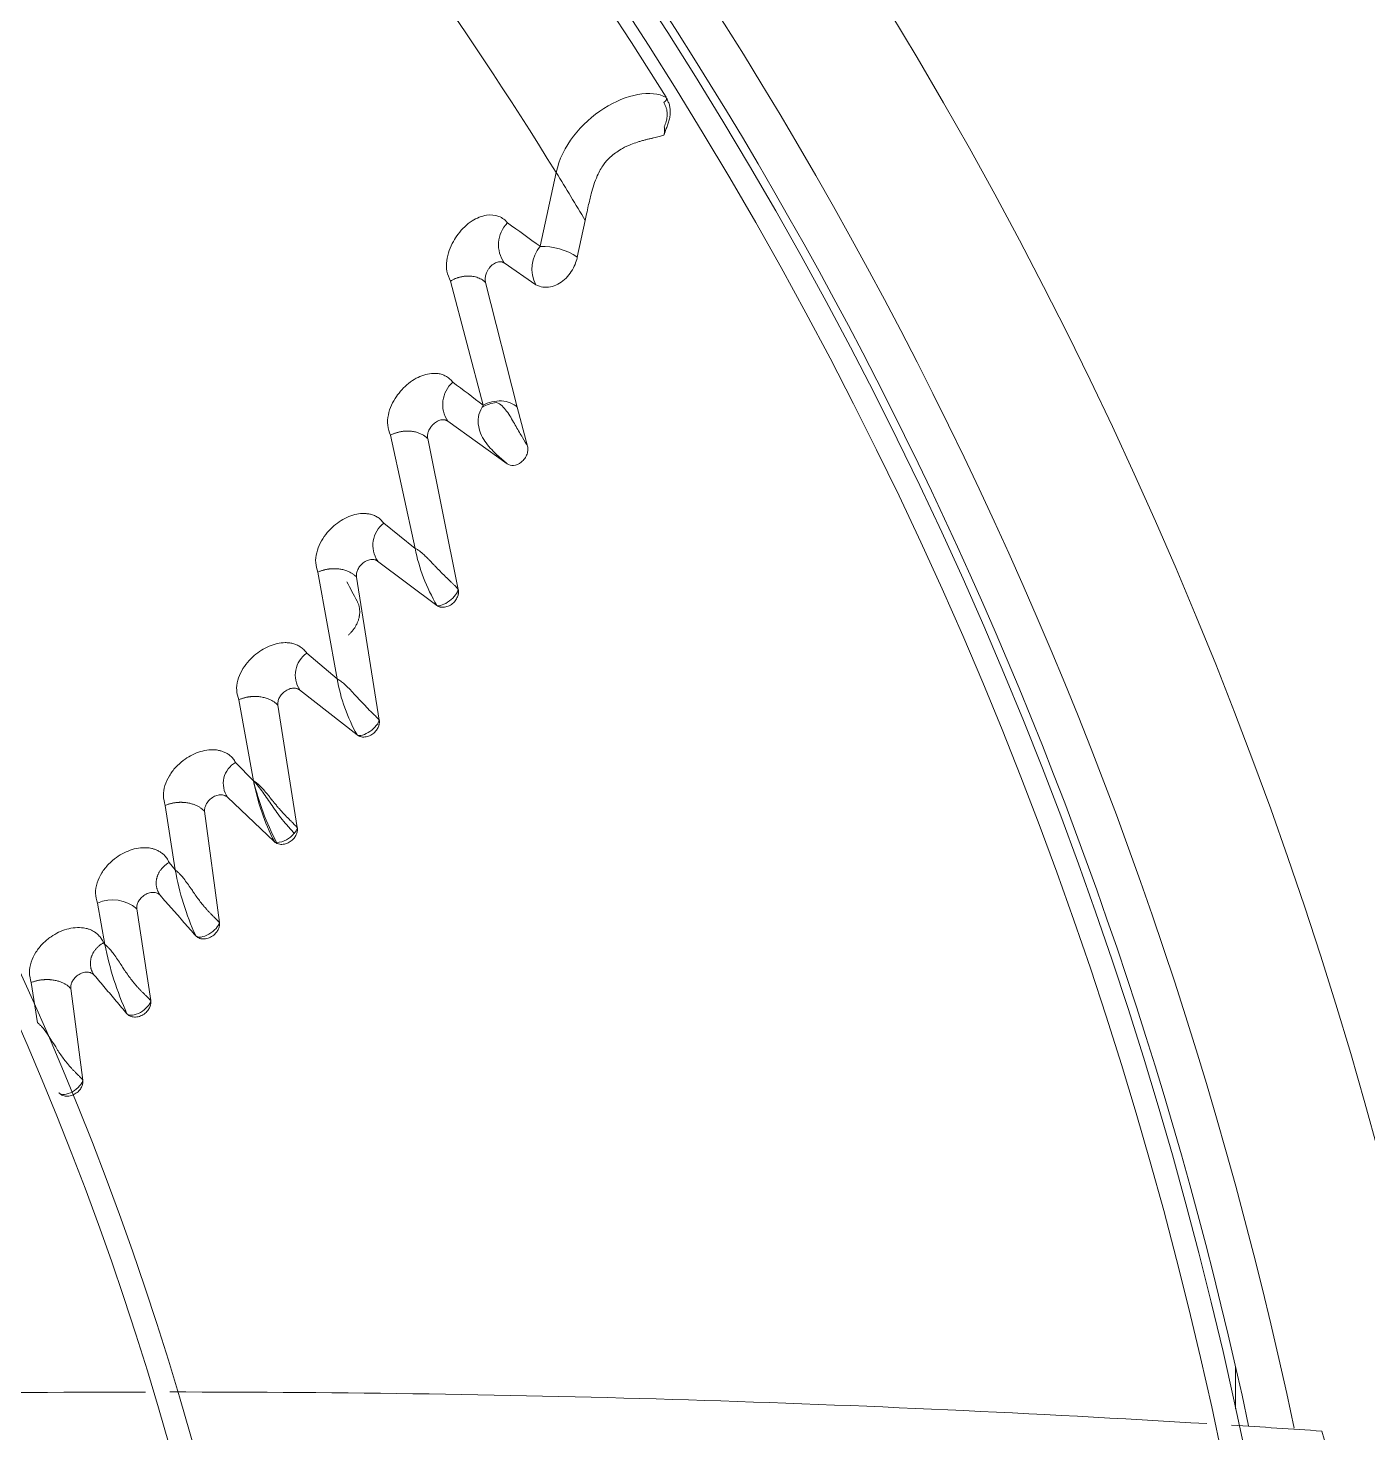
# Model space of a CAD drawing. Header units: millimetres. Extents: x 113490 to 142599, y -20467 to 115.
# Drawn here: x 131611.6 to 131756, y -10194.2 to -10042.9 of the extents above; entities that cross this region are included whole.
import ezdxf

# ---------------------------------------------------------------- set-up
doc = ezdxf.new("R2010")
doc.units = ezdxf.units.MM
doc.layers.add('DV3_0', color=7, linetype='Continuous')

msp = doc.modelspace()

# ---------------------------------------------------------------- linework, layer by layer
at = {"layer": 'DV3_0', "color": 7, "linetype": 'Continuous', "lineweight": 15}
for p, q in [((131680.14, -10054.41), (131680.13, -10054.42)), ((131668.53, -10058.47), (131666.79, -10066.41)), ((131671.66, -10063.62), (131670.81, -10067.56)), ((131666.34, -10070.56), (131662.94, -10068.2)), ((131657.13, -10070.15), (131660.65, -10083.53)), ((131660.92, -10070.31), (131664.33, -10083.74)), ((131660.65, -10083.53), (131660.56, -10083.73)), ((131664.33, -10083.74), (131665.44, -10087.93)), ((131663.26, -10089.84), (131656.86, -10085.25)), ((131650.68, -10086.76), (131653.32, -10098.95)), ((131654.69, -10087.13), (131657.98, -10103.37)), ((131653.32, -10098.95), (131649.96, -10096.25)), ((131655.68, -10105.1), (131649.29, -10100.32)), ((131642.86, -10101.51), (131644.93, -10113.02)), ((131647.02, -10102.05), (131649.46, -10117.45)), ((131644.93, -10113.02), (131641.65, -10110.24)), ((131647.08, -10119.05), (131640.89, -10114.2)), ((131634.34, -10115.26), (131635.92, -10123.99)), ((131638.54, -10115.85), (131640.63, -10129.04)), ((131635.92, -10123.99), (131633.98, -10122.01)), ((131626.41, -10126.64), (131627.48, -10133.6)), ((131638.16, -10130.55), (131633.1, -10125.76)), ((131630.65, -10127.28), (131632.24, -10139.27)), ((131627.48, -10133.6), (131626.82, -10132.79)), ((131619.12, -10137.18), (131619.9, -10141.63)), ((131623.34, -10137.79), (131624.84, -10147.68)), ((131619.9, -10141.63), (131619.76, -10141.44)), ((131611.97, -10145.72), (131612.65, -10150.06)), ((131616.22, -10146.37), (131617.53, -10156.23)), ((131741.73, -10191.66), (131741.73, -10187.08)), ((131752.3, -10198.38), (131751.05, -10194.05))]:
    msp.add_line(p, q, dxfattribs=at)
for centre, radius, start, end in [((131296.24, -10288.99), 551.5, 15.4775, 74.5225), ((131296.24, -10288.99), 477.5, 316.9802, 43.0198), ((131296.24, -10288.99), 456, 316.0129, 45.5635), ((131296.24, -10288.99), 453.5, 315.9918, 45.5613), ((131296.24, -10288.99), 457, 12.0648, 38.7918), ((132005.25, -10800.46), 872.22, 114.12782, 121.39321), ((131295.95, -10289.29), 452.62, 31.8629, 38.9292), ((131296.24, -10288.99), 343.5, 315.6512, 45.622), ((131296.24, -10288.99), 346, 316.5062, 45.3204), ((131390.66, -10231.12), 327.14, 30.7976, 31.8538), ((131665.69, -10066.25), 3.37, 135.5263, 215.3895), ((131558.75, -10213.08), 182.17, 53.6224, 54.9817), ((131669.72, -10068.83), 3.8, 140.4176, 207.0601), ((131666.88, -10073.73), 7.32, 57.4467, 90.6656), ((131666.95, -10073.46), 7.05, 56.8109, 91.3014), ((131659.46, -10083.45), 3.16, 130.9121, 214.6491), ((131557.31, -10216.54), 168.44, 52.1547, 53.5467), ((131662.86, -10085.22), 2.74, 147.2142, 153.9637), ((131662.49, -10086.99), 3.78, 95.905, 120.715), ((131661.36, -10085.04), 1.96, 57.2613, 67.8559), ((131651.79, -10098.63), 3.01, 127.446, 214.0679), ((131673.09, -10094.9), 20.18, 191.5575, 210.3468), ((131271.06, -10304.42), 425.8, 27.9832, 28.2987), ((131643.3, -10112.61), 2.88, 124.7166, 213.5116), ((131663.38, -10109.84), 18.72, 189.7816, 209.4698), ((131635.3, -10124.29), 2.64, 120.02, 213.6405), ((131660.08, -10119.4), 24.59, 190.7346, 206.9553), ((131663.86, -10117.33), 28.72, 193.3894, 207.6128), ((131655.96, -10128.62), 28.9, 189.9095, 204.6566), ((131620.76, -10140.76), 3.94, 48.9972, 114.5532), ((131652.79, -10135.27), 33.49, 190.9397, 204.3643), ((131626.61, -12030.74), 1840.9, 90.07296, 93.56963), ((131626.61, -12030.74), 1840.9, 86.5108, 89.99128), ((131626.61, -12030.74), 1840.9, 86.12402, 86.42814)]:
    msp.add_arc(centre, radius, start, end, dxfattribs=at)
at = {"layer": 'DV3_0', "color": 7, "linetype": 'Continuous', "lineweight": 20}
for centre, radius, start, end in [((131296.24, -10288.99), 461.75, 11.9044, 42.2304), ((131298.26, -10287.1), 435.17, 31.6947, 39.3007), ((131638.28, -10128.1), 2.55, 272.8508, 322.5113), ((131639.33, -10128.73), 1.35, 316.5606, 346.5087), ((131638.45, -10130.16), 0.49, 233.7476, 265.2283)]:
    msp.add_arc(centre, radius, start, end, dxfattribs=at)
at = {"layer": 'DV3_0', "color": 7, "linetype": 'Continuous', "lineweight": 15}
for points, knots in [([(131668.53, -10058.47), (131668.82, -10057.05), (131669.5, -10055.71), (131671.32, -10053.35), (131672.46, -10052.33), (131674.88, -10050.79), (131676.16, -10050.26), (131678.52, -10049.84), (131679.59, -10049.94), (131680.37, -10050.36)], [0, 0, 0, 0, 0.25, 0.25, 0.5, 0.5, 0.75, 0.75, 1, 1, 1, 1]), ([(131680.37, -10050.36), (131680.44, -10050.42), (131680.45, -10050.51), (131680.36, -10050.72), (131680.26, -10050.84), (131680.13, -10050.92)], [0, 0, 0, 0, 0.5, 0.5, 1, 1, 1, 1]), ([(131680.37, -10050.36), (131680.4, -10050.43), (131680.48, -10050.56), (131680.57, -10050.76), (131680.66, -10050.96), (131680.73, -10051.18), (131680.78, -10051.39), (131680.81, -10051.61), (131680.82, -10051.83), (131680.82, -10052.14), (131680.78, -10052.54), (131680.65, -10053.02), (131680.49, -10053.49), (131680.31, -10053.95), (131680.19, -10054.26), (131680.13, -10054.42)], [0, 0, 0, 0, 0.053441, 0.106823, 0.159977, 0.212862, 0.265557, 0.318103, 0.370297, 0.421864, 0.536324, 0.651095, 0.76641, 0.882048, 1, 1, 1, 1]), ([(131680.13, -10050.92), (131680.16, -10050.97), (131680.22, -10051.07), (131680.29, -10051.22), (131680.35, -10051.38), (131680.4, -10051.53), (131680.45, -10051.68), (131680.48, -10051.87), (131680.51, -10052.13), (131680.49, -10052.51), (131680.38, -10052.98), (131680.25, -10053.33), (131680.18, -10053.52)], [0, 0, 0, 0, 0.065844, 0.129396, 0.190719, 0.249962, 0.307355, 0.36321, 0.475873, 0.588457, 0.784846, 1, 1, 1, 1]), ([(131680.14, -10054.41), (131680.15, -10054.4), (131680.16, -10054.39), (131680.17, -10054.37), (131680.17, -10054.34), (131680.18, -10054.3), (131680.19, -10054.25), (131680.2, -10054.17), (131680.2, -10054.07), (131680.2, -10053.92), (131680.2, -10053.73), (131680.19, -10053.59), (131680.18, -10053.52)], [0, 0, 0, 0, 0.045104, 0.093894, 0.147075, 0.205242, 0.268921, 0.338596, 0.464685, 0.615485, 0.788015, 1, 1, 1, 1]), ([(131671.66, -10063.62), (131671.72, -10063.38), (131671.82, -10062.86), (131672.03, -10061.89), (131672.27, -10060.85), (131672.59, -10059.76), (131672.91, -10058.89), (131673.27, -10058.17), (131673.6, -10057.65), (131674, -10057.15), (131674.48, -10056.68), (131675.07, -10056.22), (131675.78, -10055.79), (131676.53, -10055.45), (131677.19, -10055.22), (131677.65, -10055.07), (131678.02, -10054.97), (131678.38, -10054.88), (131678.72, -10054.8), (131679.04, -10054.72), (131679.35, -10054.64), (131679.64, -10054.57), (131679.9, -10054.49), (131680.05, -10054.44), (131680.13, -10054.42)], [0, 0, 0, 0, 0.040231, 0.086345, 0.160439, 0.21481, 0.272378, 0.313799, 0.35158, 0.380362, 0.430328, 0.47797, 0.529874, 0.605985, 0.666019, 0.700163, 0.735058, 0.770693, 0.807058, 0.844149, 0.881968, 0.92053, 0.959861, 1, 1, 1, 1]), ([(131663.28, -10063.89), (131663.22, -10063.81), (131663.1, -10063.66), (131662.8, -10063.41), (131662.17, -10063.04), (131660.96, -10062.95), (131659.36, -10063.6), (131658.17, -10064.75), (131657.41, -10065.91), (131656.97, -10066.87), (131656.71, -10067.97), (131656.69, -10069.15), (131656.98, -10069.81), (131657.13, -10070.15)], [0, 0, 0, 0, 0.027264, 0.054523, 0.113506, 0.240954, 0.387043, 0.554418, 0.629062, 0.712518, 0.803043, 0.898853, 1, 1, 1, 1]), ([(131670.81, -10067.56), (131670.79, -10067.65), (131670.71, -10067.98), (131670.39, -10068.87), (131669.68, -10069.85), (131668.72, -10070.53), (131667.91, -10070.82), (131667.08, -10070.86), (131666.59, -10070.66), (131666.34, -10070.56)], [0, 0, 0, 0, 0.040227, 0.156523, 0.425511, 0.56901, 0.708916, 0.851779, 1, 1, 1, 1]), ([(131662.94, -10068.2), (131662.91, -10068.19), (131662.86, -10068.16), (131662.78, -10068.12), (131662.7, -10068.09), (131662.57, -10068.07), (131662.41, -10068.06), (131662.2, -10068.1), (131661.98, -10068.19), (131661.67, -10068.37), (131661.39, -10068.64), (131661.16, -10068.98), (131661.04, -10069.23), (131660.95, -10069.47), (131660.9, -10069.7), (131660.88, -10069.91), (131660.88, -10070.12), (131660.91, -10070.24), (131660.92, -10070.31)], [0, 0, 0, 0, 0.029362, 0.058549, 0.087832, 0.117479, 0.179817, 0.243639, 0.313764, 0.385745, 0.542709, 0.6233, 0.703555, 0.766315, 0.828517, 0.887168, 0.943896, 1, 1, 1, 1]), ([(131657.13, -10070.15), (131657.18, -10070.12), (131657.26, -10070.08), (131657.39, -10070.01), (131657.52, -10069.95), (131657.66, -10069.89), (131657.79, -10069.84), (131657.92, -10069.8), (131658.05, -10069.76), (131658.18, -10069.72), (131658.31, -10069.69), (131658.43, -10069.67), (131658.55, -10069.65), (131658.67, -10069.63), (131658.79, -10069.62), (131658.9, -10069.61), (131659.02, -10069.61), (131659.12, -10069.61), (131659.23, -10069.61), (131659.33, -10069.62), (131659.49, -10069.64), (131659.71, -10069.67), (131659.98, -10069.74), (131660.23, -10069.84), (131660.48, -10069.96), (131660.72, -10070.11), (131660.85, -10070.24), (131660.92, -10070.31)], [0, 0, 0, 0, 0.033962, 0.067022, 0.09926, 0.130745, 0.161535, 0.191676, 0.221209, 0.250165, 0.278572, 0.30645, 0.333819, 0.360694, 0.387087, 0.413011, 0.438473, 0.463484, 0.488049, 0.512176, 0.535866, 0.604535, 0.676059, 0.750915, 0.829536, 0.912374, 1, 1, 1, 1]), ([(131657.39, -10081.06), (131657.29, -10080.94), (131657.1, -10080.7), (131656.74, -10080.44), (131656.35, -10080.25), (131655.94, -10080.13), (131655.52, -10080.09), (131654.69, -10080.11), (131653.38, -10080.54), (131652.11, -10081.56), (131651.27, -10082.61), (131650.74, -10083.53), (131650.4, -10084.59), (131650.3, -10085.74), (131650.55, -10086.42), (131650.68, -10086.76)], [0, 0, 0, 0, 0.044448, 0.08732, 0.128788, 0.169031, 0.208035, 0.245711, 0.394808, 0.553958, 0.628764, 0.712553, 0.803274, 0.899084, 1, 1, 1, 1]), ([(131660.4, -10084.01), (131660.23, -10084.35), (131660.15, -10084.71), (131660.11, -10085.41), (131660.15, -10085.76), (131660.32, -10086.41), (131660.45, -10086.71), (131660.76, -10087.28), (131660.94, -10087.54), (131661.33, -10088.03), (131661.53, -10088.26), (131661.93, -10088.67), (131662.13, -10088.86), (131662.7, -10089.37), (131663.04, -10089.65), (131663.26, -10089.84)], [0, 0, 0, 0, 0.125, 0.125, 0.25, 0.25, 0.375, 0.375, 0.5, 0.5, 0.625, 0.625, 0.75, 0.75, 1, 1, 1, 1]), ([(131660.65, -10083.53), (131661.23, -10083.2), (131661.96, -10083.03), (131663.31, -10083.11), (131663.93, -10083.35), (131664.33, -10083.74)], [0, 0, 0, 0, 0.5, 0.5, 1, 1, 1, 1]), ([(131665.44, -10087.93), (131665.3, -10087.66), (131665.11, -10087.35), (131664.69, -10086.66), (131664.46, -10086.26), (131664.09, -10085.62), (131663.96, -10085.4), (131663.7, -10084.94), (131663.56, -10084.71), (131663.27, -10084.27), (131663.12, -10084.05), (131662.8, -10083.68), (131662.62, -10083.52), (131662.42, -10083.39)], [0, 0, 0, 0, 0.25, 0.25, 0.5, 0.5, 0.625, 0.625, 0.75, 0.75, 0.875, 0.875, 1, 1, 1, 1]), ([(131656.86, -10085.25), (131656.84, -10085.23), (131656.79, -10085.2), (131656.7, -10085.16), (131656.62, -10085.13), (131656.49, -10085.1), (131656.32, -10085.08), (131656.1, -10085.11), (131655.87, -10085.18), (131655.56, -10085.34), (131655.27, -10085.58), (131655.02, -10085.87), (131654.88, -10086.1), (131654.78, -10086.32), (131654.71, -10086.52), (131654.67, -10086.73), (131654.66, -10086.94), (131654.68, -10087.07), (131654.69, -10087.13)], [0, 0, 0, 0, 0.030086, 0.060141, 0.090432, 0.121217, 0.185591, 0.251321, 0.32233, 0.394829, 0.548781, 0.625513, 0.701915, 0.762387, 0.822068, 0.88272, 0.941531, 1, 1, 1, 1]), ([(131650.68, -10086.76), (131650.72, -10086.74), (131650.81, -10086.69), (131650.95, -10086.63), (131651.08, -10086.57), (131651.21, -10086.53), (131651.34, -10086.49), (131651.47, -10086.45), (131651.59, -10086.42), (131651.71, -10086.39), (131651.82, -10086.37), (131651.92, -10086.36), (131652.03, -10086.34), (131652.12, -10086.33), (131652.21, -10086.32), (131652.3, -10086.32), (131652.38, -10086.31), (131652.46, -10086.31), (131652.53, -10086.31), (131652.59, -10086.31), (131652.65, -10086.32), (131652.85, -10086.32), (131653.16, -10086.36), (131653.57, -10086.46), (131653.92, -10086.59), (131654.22, -10086.75), (131654.48, -10086.93), (131654.62, -10087.07), (131654.69, -10087.13)], [0, 0, 0, 0, 0.032977, 0.064623, 0.095011, 0.124194, 0.152217, 0.179111, 0.204897, 0.229593, 0.25321, 0.275753, 0.297227, 0.317632, 0.336967, 0.355229, 0.372416, 0.388523, 0.403544, 0.417476, 0.430311, 0.442045, 0.545349, 0.644314, 0.739144, 0.829909, 0.916758, 1, 1, 1, 1]), ([(131663.26, -10089.84), (131663.43, -10089.97), (131663.67, -10090.03), (131664.2, -10089.99), (131664.5, -10089.88), (131664.91, -10089.55), (131665.04, -10089.42), (131665.26, -10089.11), (131665.34, -10088.94), (131665.45, -10088.63), (131665.48, -10088.49), (131665.49, -10088.21), (131665.48, -10088.08), (131665.44, -10087.93)], [0, 0, 0, 0, 0.25, 0.25, 0.5, 0.5, 0.625, 0.625, 0.75, 0.75, 0.875, 0.875, 1, 1, 1, 1]), ([(131649.96, -10096.25), (131649.85, -10096.11), (131649.65, -10095.85), (131649.27, -10095.57), (131648.86, -10095.37), (131648.45, -10095.25), (131648.06, -10095.2), (131647.24, -10095.18), (131645.93, -10095.52), (131644.59, -10096.45), (131643.67, -10097.46), (131643.07, -10098.38), (131642.68, -10099.42), (131642.55, -10100.53), (131642.75, -10101.18), (131642.86, -10101.51)], [0, 0, 0, 0, 0.048624, 0.094156, 0.13685, 0.17668, 0.213406, 0.24691, 0.396876, 0.550422, 0.632436, 0.719781, 0.810754, 0.903952, 1, 1, 1, 1]), ([(131653.32, -10098.95), (131653.36, -10098.97), (131653.45, -10099.01), (131653.58, -10099.09), (131653.72, -10099.18), (131653.86, -10099.29), (131654.02, -10099.41), (131654.18, -10099.55), (131654.35, -10099.7), (131654.55, -10099.9), (131654.79, -10100.13), (131655.07, -10100.42), (131655.33, -10100.7), (131655.59, -10100.98), (131655.85, -10101.24), (131656.12, -10101.52), (131656.38, -10101.78), (131656.65, -10102.04), (131656.91, -10102.29), (131657.16, -10102.53), (131657.39, -10102.75), (131657.61, -10102.97), (131657.81, -10103.17), (131657.92, -10103.3), (131657.98, -10103.37)], [0, 0, 0, 0, 0.023498, 0.048897, 0.076254, 0.105618, 0.137034, 0.170541, 0.206177, 0.243975, 0.303434, 0.363525, 0.424255, 0.478728, 0.533775, 0.589597, 0.64577, 0.699948, 0.752412, 0.80346, 0.853406, 0.902578, 0.951321, 1, 1, 1, 1]), ([(131649.29, -10100.32), (131649.27, -10100.3), (131649.22, -10100.27), (131649.14, -10100.23), (131649.06, -10100.2), (131648.94, -10100.16), (131648.77, -10100.14), (131648.55, -10100.15), (131648.31, -10100.21), (131648, -10100.34), (131647.69, -10100.54), (131647.44, -10100.81), (131647.28, -10101.01), (131647.17, -10101.22), (131647.08, -10101.42), (131647.02, -10101.63), (131647, -10101.84), (131647.01, -10101.98), (131647.01, -10102.05)], [0, 0, 0, 0, 0.029381, 0.058602, 0.087885, 0.117452, 0.18253, 0.248896, 0.319951, 0.392261, 0.543681, 0.618373, 0.692652, 0.752848, 0.812262, 0.876397, 0.938375, 1, 1, 1, 1]), ([(131642.86, -10101.51), (131642.9, -10101.49), (131643, -10101.45), (131643.14, -10101.4), (131643.28, -10101.35), (131643.41, -10101.31), (131643.54, -10101.27), (131643.67, -10101.24), (131643.79, -10101.21), (131643.91, -10101.19), (131644.03, -10101.18), (131644.14, -10101.16), (131644.24, -10101.15), (131644.34, -10101.14), (131644.43, -10101.14), (131644.52, -10101.14), (131644.6, -10101.14), (131644.68, -10101.14), (131644.75, -10101.14), (131644.81, -10101.14), (131644.87, -10101.14), (131644.93, -10101.15), (131645.12, -10101.16), (131645.45, -10101.21), (131645.87, -10101.33), (131646.23, -10101.48), (131646.54, -10101.65), (131646.8, -10101.84), (131646.95, -10101.98), (131647.01, -10102.05)], [0, 0, 0, 0, 0.032244, 0.06322, 0.092989, 0.121598, 0.149081, 0.175465, 0.200767, 0.225002, 0.248177, 0.270297, 0.291365, 0.311381, 0.330344, 0.34825, 0.365097, 0.38088, 0.395595, 0.409237, 0.4218, 0.433281, 0.443674, 0.547844, 0.647183, 0.741916, 0.832156, 0.91808, 1, 1, 1, 1]), ([(131657.98, -10103.37), (131657.98, -10103.4), (131658, -10103.47), (131658.01, -10103.57), (131658.01, -10103.67), (131658, -10103.78), (131657.98, -10103.89), (131657.95, -10104.03), (131657.89, -10104.19), (131657.79, -10104.4), (131657.65, -10104.61), (131657.47, -10104.81), (131657.25, -10104.99), (131656.94, -10105.18), (131656.6, -10105.29), (131656.27, -10105.31), (131656.07, -10105.28), (131655.91, -10105.23), (131655.79, -10105.17), (131655.71, -10105.12), (131655.68, -10105.1)], [0, 0, 0, 0, 0.029941, 0.059776, 0.089719, 0.11998, 0.150766, 0.182271, 0.237743, 0.293712, 0.36616, 0.439193, 0.5137, 0.588322, 0.735295, 0.804201, 0.872533, 0.915894, 0.958168, 1, 1, 1, 1]), ([(131647.08, -10104.63), (131647.1, -10104.68), (131647.14, -10104.76), (131647.2, -10104.9), (131647.25, -10105.03), (131647.29, -10105.17), (131647.32, -10105.3), (131647.34, -10105.43), (131647.35, -10105.56), (131647.36, -10105.69), (131647.36, -10105.81), (131647.36, -10105.93), (131647.35, -10106.04), (131647.34, -10106.15), (131647.32, -10106.25), (131647.29, -10106.43), (131647.22, -10106.67), (131647.11, -10106.98), (131646.96, -10107.28), (131646.78, -10107.57), (131646.58, -10107.83), (131646.37, -10108.07), (131646.21, -10108.22), (131646.14, -10108.29)], [0, 0, 0, 0, 0.040689, 0.080596, 0.119529, 0.157341, 0.193932, 0.22923, 0.263193, 0.295792, 0.327014, 0.356851, 0.385297, 0.412348, 0.437993, 0.462221, 0.541843, 0.621089, 0.699698, 0.777369, 0.853621, 0.927915, 1, 1, 1, 1]), ([(131641.65, -10110.24), (131641.55, -10110.1), (131641.35, -10109.84), (131640.98, -10109.54), (131640.57, -10109.33), (131640.16, -10109.19), (131639.75, -10109.12), (131638.91, -10109.08), (131637.57, -10109.38), (131636.18, -10110.26), (131635.23, -10111.23), (131634.6, -10112.14), (131634.18, -10113.17), (131634.03, -10114.27), (131634.23, -10114.93), (131634.34, -10115.26)], [0, 0, 0, 0, 0.047879, 0.093131, 0.135924, 0.176323, 0.214246, 0.249573, 0.400331, 0.55084, 0.632619, 0.719752, 0.810618, 0.903787, 1, 1, 1, 1]), ([(131644.93, -10113.02), (131644.94, -10113.03), (131644.98, -10113.05), (131645.04, -10113.08), (131645.12, -10113.13), (131645.25, -10113.21), (131645.41, -10113.33), (131645.61, -10113.49), (131645.93, -10113.77), (131646.35, -10114.19), (131646.82, -10114.7), (131647.34, -10115.27), (131647.9, -10115.86), (131648.42, -10116.39), (131648.75, -10116.72), (131648.95, -10116.91), (131649.14, -10117.1), (131649.31, -10117.28), (131649.41, -10117.39), (131649.46, -10117.45)], [0, 0, 0, 0, 0.008246, 0.020454, 0.036664, 0.056913, 0.093951, 0.135263, 0.180965, 0.300632, 0.4172, 0.49772, 0.649549, 0.779717, 0.824321, 0.868366, 0.912135, 0.955916, 1, 1, 1, 1]), ([(131640.89, -10114.2), (131640.87, -10114.18), (131640.82, -10114.15), (131640.73, -10114.1), (131640.65, -10114.07), (131640.52, -10114.03), (131640.34, -10114), (131640.11, -10114.01), (131639.87, -10114.06), (131639.55, -10114.18), (131639.24, -10114.38), (131638.98, -10114.64), (131638.82, -10114.84), (131638.7, -10115.03), (131638.62, -10115.23), (131638.55, -10115.43), (131638.52, -10115.65), (131638.54, -10115.78), (131638.54, -10115.85)], [0, 0, 0, 0, 0.030729, 0.061465, 0.092461, 0.123966, 0.190052, 0.257414, 0.329029, 0.401758, 0.552091, 0.624447, 0.696235, 0.754669, 0.81231, 0.876246, 0.93817, 1, 1, 1, 1]), ([(131634.34, -10115.26), (131634.38, -10115.24), (131634.48, -10115.2), (131634.62, -10115.15), (131634.77, -10115.1), (131634.91, -10115.06), (131635.04, -10115.02), (131635.17, -10115), (131635.29, -10114.97), (131635.41, -10114.95), (131635.53, -10114.94), (131635.64, -10114.92), (131635.74, -10114.91), (131635.84, -10114.91), (131635.93, -10114.9), (131636.01, -10114.9), (131636.09, -10114.9), (131636.16, -10114.9), (131636.23, -10114.91), (131636.29, -10114.91), (131636.35, -10114.91), (131636.4, -10114.92), (131636.44, -10114.92), (131636.63, -10114.94), (131636.96, -10114.99), (131637.39, -10115.11), (131637.75, -10115.26), (131638.06, -10115.44), (131638.33, -10115.64), (131638.47, -10115.78), (131638.54, -10115.85)], [0, 0, 0, 0, 0.032464, 0.063613, 0.093501, 0.122168, 0.149645, 0.175954, 0.20111, 0.225125, 0.248005, 0.269755, 0.290377, 0.309869, 0.328231, 0.34546, 0.361553, 0.376506, 0.390315, 0.402975, 0.414482, 0.424831, 0.434019, 0.442041, 0.547052, 0.646947, 0.741997, 0.832361, 0.918252, 1, 1, 1, 1]), ([(131649.46, -10117.45), (131649.47, -10117.48), (131649.48, -10117.55), (131649.48, -10117.65), (131649.48, -10117.76), (131649.46, -10117.86), (131649.44, -10117.97), (131649.4, -10118.11), (131649.34, -10118.27), (131649.23, -10118.46), (131649.08, -10118.66), (131648.89, -10118.85), (131648.67, -10119.01), (131648.35, -10119.19), (131648, -10119.28), (131647.68, -10119.28), (131647.47, -10119.25), (131647.31, -10119.19), (131647.19, -10119.13), (131647.11, -10119.08), (131647.08, -10119.05)], [0, 0, 0, 0, 0.030327, 0.060484, 0.090695, 0.121183, 0.152165, 0.183847, 0.238646, 0.294034, 0.364857, 0.436394, 0.510055, 0.584088, 0.731546, 0.801326, 0.870591, 0.914573, 0.957501, 1, 1, 1, 1]), ([(131633.98, -10122.01), (131633.9, -10121.87), (131633.74, -10121.61), (131633.43, -10121.3), (131633.1, -10121.06), (131632.76, -10120.89), (131632.41, -10120.77), (131632.08, -10120.69), (131631.3, -10120.6), (131629.97, -10120.8), (131628.53, -10121.6), (131627.5, -10122.53), (131626.8, -10123.45), (131626.33, -10124.5), (131626.13, -10125.62), (131626.31, -10126.29), (131626.41, -10126.64)], [0, 0, 0, 0, 0.043276, 0.083851, 0.121848, 0.157353, 0.190322, 0.220681, 0.248337, 0.398285, 0.545073, 0.62947, 0.718481, 0.810504, 0.904076, 1, 1, 1, 1]), ([(131635.92, -10123.99), (131635.96, -10124.01), (131636.03, -10124.06), (131636.15, -10124.14), (131636.27, -10124.23), (131636.38, -10124.33), (131636.57, -10124.5), (131636.85, -10124.79), (131637.22, -10125.21), (131637.58, -10125.64), (131637.86, -10125.99), (131638.09, -10126.28), (131638.31, -10126.55), (131638.56, -10126.85), (131638.9, -10127.24), (131639.33, -10127.72), (131639.78, -10128.16), (131640.08, -10128.46), (131640.28, -10128.66), (131640.47, -10128.86), (131640.58, -10128.98), (131640.63, -10129.04)], [0, 0, 0, 0, 0.021136, 0.043034, 0.065722, 0.089226, 0.113567, 0.180819, 0.267102, 0.36032, 0.424226, 0.458297, 0.515829, 0.568667, 0.616874, 0.728058, 0.829043, 0.871408, 0.913772, 0.956511, 1, 1, 1, 1]), ([(131640.3, -10129.65), (131640.21, -10129.54), (131640, -10129.31), (131639.55, -10128.81), (131639.01, -10128.17), (131638.44, -10127.41), (131637.91, -10126.66), (131637.41, -10125.93), (131636.92, -10125.23), (131636.43, -10124.56), (131636.09, -10124.16), (131635.92, -10123.99)], [0, 0, 0, 0, 0.062498, 0.125002, 0.250008, 0.375015, 0.500022, 0.625028, 0.750035, 0.875042, 1, 1, 1, 1]), ([(131626.41, -10126.64), (131626.46, -10126.61), (131626.56, -10126.57), (131626.72, -10126.52), (131626.87, -10126.48), (131627.01, -10126.44), (131627.15, -10126.41), (131627.28, -10126.38), (131627.41, -10126.36), (131627.53, -10126.35), (131627.65, -10126.33), (131627.76, -10126.32), (131627.86, -10126.32), (131627.95, -10126.31), (131628.04, -10126.31), (131628.12, -10126.31), (131628.19, -10126.31), (131628.26, -10126.32), (131628.31, -10126.32), (131628.37, -10126.32), (131628.41, -10126.32), (131628.45, -10126.33), (131628.48, -10126.33), (131628.65, -10126.35), (131628.94, -10126.39), (131629.34, -10126.49), (131629.68, -10126.61), (131629.99, -10126.76), (131630.25, -10126.93), (131630.47, -10127.1), (131630.59, -10127.22), (131630.65, -10127.28)], [0, 0, 0, 0, 0.034013, 0.066516, 0.097557, 0.127175, 0.155397, 0.182242, 0.207725, 0.231853, 0.254633, 0.276066, 0.296153, 0.314893, 0.332284, 0.348322, 0.363003, 0.376325, 0.388281, 0.398868, 0.408082, 0.415918, 0.422372, 0.427442, 0.521233, 0.61073, 0.696164, 0.77766, 0.855341, 0.929378, 1, 1, 1, 1]), ([(131633.1, -10125.76), (131633.08, -10125.73), (131633.03, -10125.69), (131632.95, -10125.64), (131632.87, -10125.6), (131632.74, -10125.55), (131632.57, -10125.51), (131632.34, -10125.5), (131632.1, -10125.53), (131631.76, -10125.63), (131631.36, -10125.86), (131630.99, -10126.22), (131630.79, -10126.56), (131630.7, -10126.8), (131630.66, -10126.97), (131630.64, -10127.13), (131630.65, -10127.23), (131630.65, -10127.28)], [0, 0, 0, 0, 0.030568, 0.061113, 0.091892, 0.123156, 0.188638, 0.255339, 0.326154, 0.398049, 0.546641, 0.690305, 0.807603, 0.857297, 0.906323, 0.95344, 1, 1, 1, 1]), ([(131640.63, -10129.04), (131640.64, -10129.07), (131640.65, -10129.12), (131640.65, -10129.2), (131640.65, -10129.28), (131640.64, -10129.39), (131640.62, -10129.54), (131640.56, -10129.71), (131640.48, -10129.89), (131640.31, -10130.16), (131640.07, -10130.42), (131639.76, -10130.62), (131639.51, -10130.74), (131639.24, -10130.82), (131638.98, -10130.85), (131638.74, -10130.83), (131638.54, -10130.78), (131638.38, -10130.71), (131638.26, -10130.64), (131638.19, -10130.58), (131638.16, -10130.55)], [0, 0, 0, 0, 0.023243, 0.046646, 0.070325, 0.094393, 0.141984, 0.190048, 0.245114, 0.300885, 0.441931, 0.51503, 0.588687, 0.662721, 0.735694, 0.804836, 0.873484, 0.916387, 0.958352, 1, 1, 1, 1]), ([(131626.82, -10132.79), (131626.75, -10132.64), (131626.6, -10132.34), (131626.29, -10131.98), (131625.96, -10131.71), (131625.61, -10131.51), (131625.28, -10131.37), (131624.96, -10131.28), (131624.18, -10131.14), (131622.84, -10131.28), (131621.33, -10132.05), (131620.26, -10132.97), (131619.52, -10133.91), (131619.02, -10134.98), (131618.82, -10136.14), (131619.02, -10136.83), (131619.12, -10137.18)], [0, 0, 0, 0, 0.045903, 0.088222, 0.127121, 0.162682, 0.194844, 0.223516, 0.248586, 0.398406, 0.542873, 0.627775, 0.717223, 0.809644, 0.90359, 1, 1, 1, 1]), ([(131626.82, -10132.79), (131626.78, -10132.82), (131626.7, -10132.87), (131626.57, -10132.95), (131626.46, -10133.04), (131626.35, -10133.13), (131626.24, -10133.23), (131626.14, -10133.33), (131626.05, -10133.43), (131625.96, -10133.54), (131625.88, -10133.65), (131625.8, -10133.77), (131625.73, -10133.89), (131625.67, -10134.01), (131625.61, -10134.13), (131625.56, -10134.25), (131625.52, -10134.38), (131625.49, -10134.51), (131625.46, -10134.63), (131625.44, -10134.76), (131625.43, -10134.89), (131625.43, -10135.02), (131625.43, -10135.14), (131625.44, -10135.27), (131625.46, -10135.39), (131625.48, -10135.52), (131625.52, -10135.64), (131625.56, -10135.76), (131625.6, -10135.88), (131625.65, -10135.99), (131625.71, -10136.11), (131625.78, -10136.22), (131625.83, -10136.29), (131625.86, -10136.32)], [0, 0, 0, 0, 0.030257, 0.060484, 0.09073, 0.121035, 0.151434, 0.181953, 0.212616, 0.243438, 0.274433, 0.30561, 0.336978, 0.36854, 0.400301, 0.432265, 0.464435, 0.496814, 0.529403, 0.562193, 0.595176, 0.628335, 0.661657, 0.695123, 0.728715, 0.762415, 0.796204, 0.830066, 0.863984, 0.897946, 0.93194, 0.965959, 1, 1, 1, 1]), ([(131627.48, -10133.6), (131627.52, -10133.63), (131627.6, -10133.69), (131627.72, -10133.79), (131627.84, -10133.9), (131627.96, -10134.02), (131628.16, -10134.23), (131628.44, -10134.57), (131628.8, -10135.07), (131629.15, -10135.57), (131629.43, -10135.97), (131629.7, -10136.37), (131629.99, -10136.77), (131630.31, -10137.19), (131630.59, -10137.52), (131630.82, -10137.79), (131631.04, -10138.03), (131631.27, -10138.27), (131631.48, -10138.49), (131631.69, -10138.7), (131631.89, -10138.9), (131632.08, -10139.09), (131632.18, -10139.21), (131632.24, -10139.27)], [0, 0, 0, 0, 0.02193, 0.044623, 0.068109, 0.092415, 0.117564, 0.1874, 0.278761, 0.36922, 0.434707, 0.474881, 0.55813, 0.630924, 0.676359, 0.719959, 0.762001, 0.802791, 0.842656, 0.881945, 0.921019, 0.960246, 1, 1, 1, 1]), ([(131625.86, -10136.32), (131625.81, -10136.28), (131625.72, -10136.18), (131625.48, -10136.05), (131625.1, -10135.98), (131624.58, -10136.07), (131624.08, -10136.33), (131623.69, -10136.7), (131623.45, -10137.09), (131623.35, -10137.4), (131623.33, -10137.63), (131623.34, -10137.74), (131623.34, -10137.79)], [0, 0, 0, 0, 0.06134, 0.123453, 0.255164, 0.397247, 0.545621, 0.688819, 0.805782, 0.90458, 0.952528, 1, 1, 1, 1]), ([(131629.69, -10140.68), (131629.48, -10140.44), (131629.06, -10139.96), (131628.42, -10139.24), (131627.79, -10138.52), (131627.15, -10137.79), (131626.5, -10137.06), (131626.07, -10136.57), (131625.86, -10136.32)], [0, 0, 0, 0, 0.162615, 0.326841, 0.492682, 0.660148, 0.82925, 1, 1, 1, 1]), ([(131619.76, -10141.44), (131619.68, -10141.29), (131619.54, -10140.99), (131619.24, -10140.63), (131618.91, -10140.35), (131618.57, -10140.14), (131618.23, -10139.99), (131617.91, -10139.9), (131617.14, -10139.75), (131615.79, -10139.86), (131614.28, -10140.6), (131613.18, -10141.51), (131612.42, -10142.45), (131611.91, -10143.52), (131611.69, -10144.68), (131611.87, -10145.37), (131611.97, -10145.72)], [0, 0, 0, 0, 0.045816, 0.088117, 0.127063, 0.162735, 0.195085, 0.224033, 0.249478, 0.398687, 0.541879, 0.628145, 0.718265, 0.810778, 0.904381, 1, 1, 1, 1]), ([(131632.24, -10139.27), (131632.24, -10139.3), (131632.25, -10139.35), (131632.25, -10139.44), (131632.25, -10139.52), (131632.24, -10139.63), (131632.21, -10139.78), (131632.14, -10139.96), (131632.05, -10140.14), (131631.87, -10140.41), (131631.6, -10140.66), (131631.28, -10140.85), (131631.02, -10140.96), (131630.75, -10141.02), (131630.49, -10141.04), (131630.24, -10141.01), (131630.05, -10140.94), (131629.9, -10140.86), (131629.78, -10140.78), (131629.72, -10140.72), (131629.69, -10140.68)], [0, 0, 0, 0, 0.023263, 0.046619, 0.070185, 0.09408, 0.142394, 0.191175, 0.246921, 0.303417, 0.444844, 0.517438, 0.590593, 0.664065, 0.736419, 0.804903, 0.872906, 0.916114, 0.958259, 1, 1, 1, 1]), ([(131632.24, -10139.27), (131632.21, -10139.45), (131632.08, -10139.68), (131631.68, -10140.12), (131631.41, -10140.35), (131630.83, -10140.68), (131630.53, -10140.79), (131630.01, -10140.86), (131629.81, -10140.81), (131629.69, -10140.68)], [0, 0, 0, 0, 0.25, 0.25, 0.5, 0.5, 0.75, 0.75, 1, 1, 1, 1]), ([(131619.76, -10141.44), (131619.72, -10141.47), (131619.63, -10141.52), (131619.51, -10141.6), (131619.39, -10141.68), (131619.28, -10141.77), (131619.17, -10141.87), (131619.07, -10141.97), (131618.97, -10142.07), (131618.88, -10142.18), (131618.8, -10142.29), (131618.72, -10142.41), (131618.65, -10142.52), (131618.59, -10142.64), (131618.53, -10142.76), (131618.48, -10142.89), (131618.44, -10143.01), (131618.4, -10143.14), (131618.38, -10143.26), (131618.36, -10143.39), (131618.34, -10143.52), (131618.34, -10143.64), (131618.34, -10143.77), (131618.35, -10143.89), (131618.37, -10144.02), (131618.39, -10144.14), (131618.42, -10144.26), (131618.46, -10144.38), (131618.5, -10144.5), (131618.56, -10144.61), (131618.62, -10144.72), (131618.68, -10144.83), (131618.73, -10144.9), (131618.76, -10144.93)], [0, 0, 0, 0, 0.030425, 0.060815, 0.091218, 0.121674, 0.152215, 0.182869, 0.213655, 0.244591, 0.275687, 0.306954, 0.338398, 0.370022, 0.401831, 0.433828, 0.466015, 0.498396, 0.530972, 0.563735, 0.596674, 0.629777, 0.663028, 0.696409, 0.729903, 0.763492, 0.797158, 0.830885, 0.864657, 0.898463, 0.932293, 0.966139, 1, 1, 1, 1]), ([(131619.9, -10141.63), (131619.95, -10141.66), (131620.03, -10141.73), (131620.16, -10141.84), (131620.28, -10141.96), (131620.41, -10142.1), (131620.6, -10142.32), (131620.9, -10142.7), (131621.26, -10143.24), (131621.62, -10143.78), (131621.91, -10144.22), (131622.19, -10144.65), (131622.5, -10145.09), (131622.83, -10145.53), (131623.12, -10145.87), (131623.35, -10146.14), (131623.59, -10146.4), (131623.82, -10146.64), (131624.05, -10146.87), (131624.27, -10147.09), (131624.48, -10147.29), (131624.67, -10147.49), (131624.78, -10147.62), (131624.84, -10147.68)], [0, 0, 0, 0, 0.022275, 0.045317, 0.069159, 0.093827, 0.119347, 0.190503, 0.284339, 0.374913, 0.441612, 0.484176, 0.567352, 0.639937, 0.684392, 0.726937, 0.767875, 0.807537, 0.846286, 0.884506, 0.922594, 0.960956, 1, 1, 1, 1]), ([(131618.76, -10144.93), (131618.71, -10144.89), (131618.62, -10144.79), (131618.38, -10144.66), (131618, -10144.58), (131617.49, -10144.66), (131616.99, -10144.91), (131616.59, -10145.27), (131616.34, -10145.67), (131616.24, -10145.98), (131616.21, -10146.2), (131616.22, -10146.31), (131616.22, -10146.37)], [0, 0, 0, 0, 0.061421, 0.123667, 0.255432, 0.397199, 0.544968, 0.687719, 0.804815, 0.904048, 0.952278, 1, 1, 1, 1]), ([(131622.28, -10149.09), (131622.09, -10148.86), (131621.7, -10148.4), (131621.11, -10147.72), (131620.53, -10147.02), (131619.94, -10146.33), (131619.35, -10145.63), (131618.96, -10145.17), (131618.76, -10144.93)], [0, 0, 0, 0, 0.163033, 0.327514, 0.493444, 0.66083, 0.829679, 1, 1, 1, 1]), ([(131611.97, -10145.72), (131612.02, -10145.7), (131612.12, -10145.66), (131612.28, -10145.61), (131612.43, -10145.57), (131612.58, -10145.53), (131612.72, -10145.5), (131612.86, -10145.47), (131612.99, -10145.45), (131613.11, -10145.44), (131613.23, -10145.42), (131613.34, -10145.42), (131613.44, -10145.41), (131613.54, -10145.41), (131613.62, -10145.4), (131613.71, -10145.4), (131613.78, -10145.41), (131613.85, -10145.41), (131613.91, -10145.41), (131613.96, -10145.41), (131614.01, -10145.42), (131614.05, -10145.42), (131614.08, -10145.42), (131614.1, -10145.43), (131614.27, -10145.44), (131614.55, -10145.49), (131614.94, -10145.58), (131615.28, -10145.71), (131615.57, -10145.85), (131615.83, -10146.02), (131616.04, -10146.19), (131616.16, -10146.31), (131616.22, -10146.37)], [0, 0, 0, 0, 0.034382, 0.067257, 0.09867, 0.128653, 0.157228, 0.184415, 0.210227, 0.234673, 0.257758, 0.279488, 0.299864, 0.318888, 0.336558, 0.352873, 0.367831, 0.38143, 0.393667, 0.404538, 0.41404, 0.42217, 0.428926, 0.434304, 0.438302, 0.530373, 0.618142, 0.701875, 0.781741, 0.85791, 0.930582, 1, 1, 1, 1]), ([(131624.84, -10147.68), (131624.84, -10147.71), (131624.85, -10147.76), (131624.86, -10147.84), (131624.85, -10147.93), (131624.84, -10148.05), (131624.81, -10148.2), (131624.75, -10148.38), (131624.65, -10148.56), (131624.47, -10148.83), (131624.2, -10149.08), (131623.88, -10149.28), (131623.62, -10149.38), (131623.35, -10149.44), (131623.08, -10149.46), (131622.83, -10149.42), (131622.64, -10149.36), (131622.49, -10149.28), (131622.37, -10149.19), (131622.31, -10149.12), (131622.28, -10149.09)], [0, 0, 0, 0, 0.023849, 0.04779, 0.071955, 0.096472, 0.145038, 0.194053, 0.249314, 0.305365, 0.445367, 0.517672, 0.590601, 0.663955, 0.736204, 0.80467, 0.872684, 0.915931, 0.958145, 1, 1, 1, 1]), ([(131624.84, -10147.68), (131624.82, -10147.86), (131624.69, -10148.09), (131624.29, -10148.55), (131624.02, -10148.77), (131623.44, -10149.11), (131623.13, -10149.22), (131622.61, -10149.28), (131622.4, -10149.22), (131622.28, -10149.09)], [0, 0, 0, 0, 0.25, 0.25, 0.5, 0.5, 0.75, 0.75, 1, 1, 1, 1]), ([(131612.65, -10150.06), (131612.69, -10150.1), (131612.78, -10150.17), (131612.9, -10150.28), (131613.03, -10150.41), (131613.15, -10150.55), (131613.35, -10150.78), (131613.64, -10151.18), (131614, -10151.73), (131614.35, -10152.28), (131614.64, -10152.73), (131614.91, -10153.17), (131615.22, -10153.62), (131615.55, -10154.06), (131615.83, -10154.41), (131616.06, -10154.69), (131616.29, -10154.95), (131616.52, -10155.19), (131616.75, -10155.42), (131616.97, -10155.64), (131617.17, -10155.85), (131617.36, -10156.04), (131617.47, -10156.16), (131617.53, -10156.23)], [0, 0, 0, 0, 0.022497, 0.045774, 0.069863, 0.094794, 0.12059, 0.192426, 0.287536, 0.377894, 0.444911, 0.488356, 0.571521, 0.643997, 0.688181, 0.730404, 0.770967, 0.810203, 0.848479, 0.886185, 0.923729, 0.961527, 1, 1, 1, 1]), ([(131617.53, -10156.23), (131617.53, -10156.25), (131617.54, -10156.31), (131617.54, -10156.39), (131617.54, -10156.48), (131617.52, -10156.6), (131617.49, -10156.75), (131617.42, -10156.93), (131617.33, -10157.11), (131617.14, -10157.38), (131616.87, -10157.62), (131616.54, -10157.81), (131616.28, -10157.91), (131616.01, -10157.97), (131615.74, -10157.98), (131615.5, -10157.94), (131615.3, -10157.87), (131615.15, -10157.79), (131615.04, -10157.7), (131614.98, -10157.63), (131614.95, -10157.6)], [0, 0, 0, 0, 0.023897, 0.047874, 0.072064, 0.096593, 0.145534, 0.194892, 0.25028, 0.306447, 0.445924, 0.517891, 0.590493, 0.663638, 0.735728, 0.804216, 0.872309, 0.915692, 0.95803, 1, 1, 1, 1]), ([(131617.53, -10156.23), (131617.5, -10156.41), (131617.37, -10156.64), (131616.97, -10157.1), (131616.69, -10157.33), (131616.11, -10157.65), (131615.8, -10157.76), (131615.28, -10157.8), (131615.07, -10157.74), (131614.95, -10157.6)], [0, 0, 0, 0, 0.25, 0.25, 0.5, 0.5, 0.75, 0.75, 1, 1, 1, 1])]:
    msp.add_open_spline(points, degree=3, knots=knots, dxfattribs=at)
at = {"layer": 'DV3_0', "color": 7, "linetype": 'Continuous', "lineweight": 20}
msp.add_open_spline([(131657.98, -10103.37), (131657.96, -10103.53), (131657.76, -10103.96), (131657.05, -10104.66), (131656.22, -10105.12), (131655.8, -10105.15), (131655.68, -10105.1)], degree=3, dxfattribs=at)
msp.add_open_spline([(131649.46, -10117.45), (131649.44, -10117.62), (131649.33, -10117.83), (131648.97, -10118.27), (131648.72, -10118.49), (131648.2, -10118.85), (131647.92, -10118.99), (131647.42, -10119.13), (131647.21, -10119.13), (131647.08, -10119.05)], degree=3, knots=[0, 0, 0, 0, 0.25, 0.25, 0.5, 0.5, 0.75, 0.75, 1, 1, 1, 1], dxfattribs=at)

doc.saveas('drawing.dxf')
